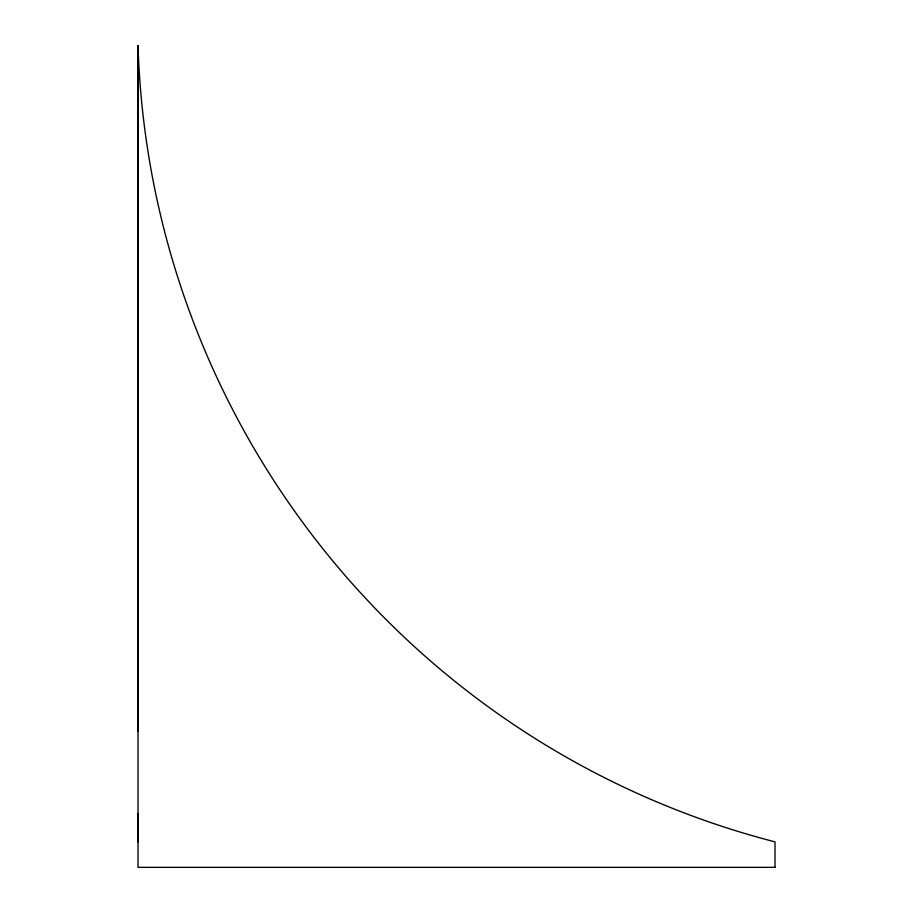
<?xml version="1.0" encoding="UTF-8"?>
<svg xmlns="http://www.w3.org/2000/svg" width="913" height="913" viewBox="0 0 913 913"><rect width="100%" height="100%" fill="white"/><g stroke="black" fill="none" stroke-linecap="round" stroke-linejoin="round"><path stroke-width="1.37" d="M138.011 731.062L138.125 45.65M138.011 813.757L138.023 841.866M774.989 867.35L138.023 867.35L138.023 45.65A849.718 849.718 0 0 0 774.989 841.866L774.989 867.35"/></g></svg>
